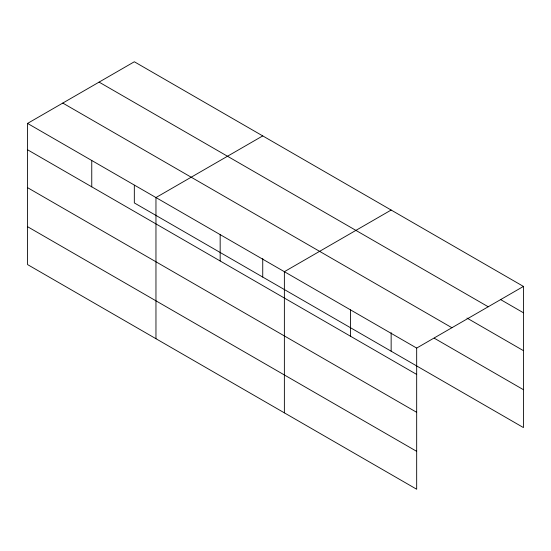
<?xml version="1.0" encoding="UTF-8"?>
<svg xmlns="http://www.w3.org/2000/svg" width="551" height="551" viewBox="0 0 551 551"><rect width="100%" height="100%" fill="white"/><g stroke="black" fill="none" stroke-linecap="round" stroke-linejoin="round"><path stroke-width="0.83" d="M416.673 412.313L416.673 348.074L27.55 123.417L27.55 264.576L416.673 489.233L416.673 412.313L27.55 187.657M134.327 185.246L134.327 202.926L523.45 427.583L523.45 286.424L134.327 61.767L27.55 123.417M262.737 135.904L155.961 197.554L155.961 338.713M391.148 210.041L284.371 271.691L284.371 412.851M416.673 348.074L523.45 286.424M500.411 299.475L523.45 312.782M99.09 82.113L488.214 306.769M466.959 318.051L523.45 350.663M62.786 103.071L451.91 327.728M434.257 338.204L523.45 389.702M27.55 149.769L416.673 374.425M27.55 226.688L416.673 451.345M391.148 332.68L391.148 351.201M350.526 309.882L350.526 336.234M262.737 258.543L262.737 277.063M220.166 234.623L220.166 260.974M91.755 160.486L91.755 186.837"/></g></svg>
